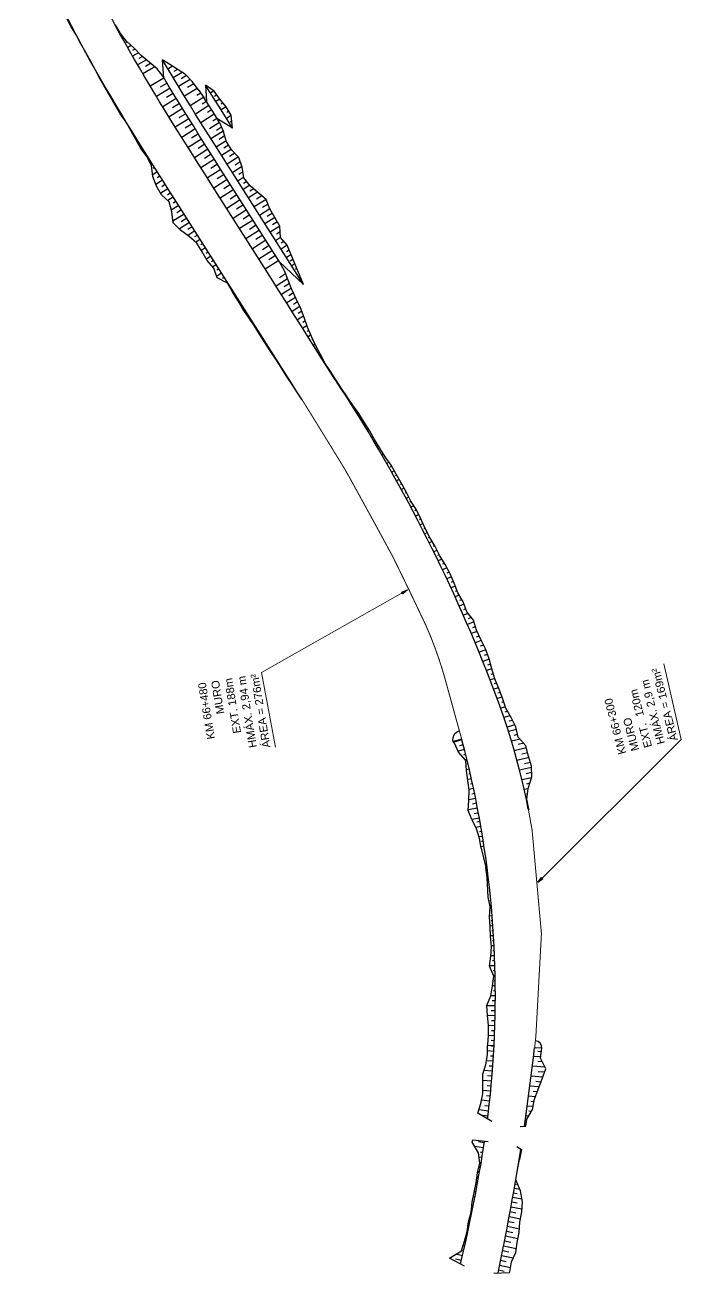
# Model space of a CAD drawing. Header units: metres. Extents: x 288738 to 324331, y 7399322 to 7465117.
# Drawn here: x 304918 to 305246, y 7437928 to 7438552 of the extents above; entities that cross this region are included whole.
import ezdxf

# ---------------------------------------------------------------- set-up
doc = ezdxf.new("R2010")
doc.units = ezdxf.units.M
doc.header["$LTSCALE"] = 10
for name, color, linetype in [('F-HZ-ATERRO-TALUDE', 110, 'Continuous'), ('F-HZ-MUROS', 210, 'Continuous'), ('F-HZ-PIANO-CORTE', 10, 'Continuous'), ('F-HZ-TALUDE', 2, 'Continuous')]:
    doc.layers.add(name, color=color, linetype=linetype)
doc.layers.add('U-HZ-TEXTO-MUROS', color=2, linetype='Continuous', lineweight=0)
doc.styles.add('ARIAL', font='arial.ttf')
doc.styles.add('DIM', font='arial.ttf', dxfattribs={"width": 0.8})
doc.dimstyles.new('U-1_2000', dxfattribs={"dimscale": 2, "dimtxt": 1.5, "dimasz": 0.75, "dimexe": 0.75, "dimexo": 0.75, "dimgap": 0.25, "dimtad": 1, "dimzin": 4, "dimtxsty": 'DIM', "dimblk": 'ARCHTICK', "dimcen": 0.7, "dimdle": 0.75, "dimclrd": 256, "dimclre": 256, "dimclrt": 256, "dimaunit": 1, "dimadec": 3, "dimazin": 2, "dimtfac": 1, "dimtofl": 0, "dimtmove": 0, "dimatfit": 3, "dimldrblk": 'CLOSEDBLANK', "dimfxl": 0, "dimtolj": 1, "dimtzin": 0, "dimlwd": -1, "dimlwe": -1, "dimarcsym": 0})

# ---------------------------------------------------------------- blocks, each defined once
blk = doc.blocks.new('_ArchTick')
at = {"color": 0, "linetype": 'ByBlock', "const_width": 0.15}
blk.add_lwpolyline([(-0.5, -0.5), (0.5, 0.5)], dxfattribs=at)

msp = doc.modelspace()

# ---------------------------------------------------------------- linework, layer by layer
at = {"layer": 'F-HZ-ATERRO-TALUDE', "linetype": 'Continuous', "lineweight": -3}
for p, q in [((304941.426, 7438551.965), (304941.031, 7438551.76)), ((304942.585, 7438549.75), (304942.455, 7438549.682)), ((304963.472, 7438551.996), (304963.628, 7438552.08)), ((304943.748, 7438547.537), (304943.644, 7438547.482)), ((304977.791, 7438489.268), (304977.553, 7438489.119)), ((304979.117, 7438487.148), (304978.809, 7438486.955)), ((304980.446, 7438485.03), (304980.254, 7438484.91)), ((304981.776, 7438482.914), (304981.209, 7438482.556)), ((304983.109, 7438480.799), (304982.464, 7438480.392)), ((304984.444, 7438478.685), (304982.183, 7438477.256)), ((304987.118, 7438474.46), (304983.724, 7438472.308)), ((304985.78, 7438476.572), (304984.328, 7438475.653)), ((304989.797, 7438470.238), (304986.18, 7438467.941)), ((304988.457, 7438472.349), (304986.668, 7438471.214)), ((304991.137, 7438468.128), (304989.517, 7438467.098)), ((304992.478, 7438466.018), (304989.809, 7438464.321)), ((304995.161, 7438461.799), (304991.478, 7438459.456)), ((304993.82, 7438463.908), (304992.335, 7438462.964)), ((304997.844, 7438457.58), (304992.313, 7438454.062)), ((304996.503, 7438459.689), (304994.219, 7438458.237)), ((304999.186, 7438455.47), (304996.437, 7438453.722)), ((305000.527, 7438453.361), (304995.537, 7438450.187)), ((305001.869, 7438451.251), (304999.731, 7438449.891)), ((305003.211, 7438449.141), (304999.747, 7438446.939)), ((305004.552, 7438447.032), (305003.151, 7438446.141)), ((305005.894, 7438444.922), (305003.684, 7438443.517)), ((305007.235, 7438442.813), (305006.206, 7438442.158)), ((305008.577, 7438440.703), (305006.459, 7438439.356)), ((305009.918, 7438438.594), (305008.83, 7438437.902)), ((305011.26, 7438436.484), (305009.026, 7438435.063)), ((305012.601, 7438434.375), (305011.589, 7438433.731)), ((305013.943, 7438432.265), (305012.255, 7438431.191)), ((305015.285, 7438430.156), (305014.304, 7438429.532)), ((305016.626, 7438428.046), (305014.101, 7438426.44)), ((305017.968, 7438425.936), (305017.047, 7438425.351)), ((305019.309, 7438423.827), (305018.743, 7438423.467)), ((305136.638, 7438195.173), (305132.404, 7438194.04)), ((305136.744, 7438194.775), (305132.682, 7438193.692)), ((305138.006, 7438189.937), (305134.84, 7438189.127)), ((305137.377, 7438192.357), (305135.611, 7438191.895)), ((305138.616, 7438187.513), (305137.565, 7438187.25)), ((305139.221, 7438185.087), (305138.39, 7438184.884)), ((305140.387, 7438180.225), (305139.031, 7438179.907)), ((305139.807, 7438182.657), (305139.347, 7438182.547)), ((305141.504, 7438175.352), (305139.713, 7438174.951)), ((305140.948, 7438177.789), (305140.15, 7438177.606)), ((305142.572, 7438170.467), (305140.343, 7438169.991)), ((305142.04, 7438172.91), (305141.036, 7438172.69)), ((305143.083, 7438168.02), (305141.688, 7438167.73)), ((305143.59, 7438165.572), (305140.182, 7438164.881)), ((305144.076, 7438163.119), (305142.07, 7438162.723)), ((305144.559, 7438160.666), (305139.942, 7438159.779)), ((305145.479, 7438155.752), (305141.782, 7438155.08)), ((305145.021, 7438158.209), (305142.912, 7438157.815)), ((305146.228, 7438151.509), (305143.697, 7438151.072)), ((305145.794, 7438153.971), (305144.181, 7438153.684)), ((305146.645, 7438149.044), (305145.6, 7438148.869)), ((305147.055, 7438146.578), (305145.273, 7438146.289)), ((305147.447, 7438144.109), (305146.612, 7438143.978)), ((305147.831, 7438141.639), (305146.183, 7438141.388)), ((305149.551, 7438129.258), (305149.275, 7438129.223)), ((305149.862, 7438126.777), (305149.347, 7438126.715)), ((305151.205, 7438114.35), (305150.756, 7438114.307)), ((305151.441, 7438111.861), (305150.823, 7438111.805)), ((305151.867, 7438106.879), (305150.607, 7438106.778)), ((305151.656, 7438109.371), (305151.216, 7438109.333)), ((305152.242, 7438101.894), (305150.879, 7438101.798)), ((305152.056, 7438104.387), (305151.387, 7438104.336)), ((305152.407, 7438099.399), (305151.672, 7438099.351)), ((305152.567, 7438096.904), (305150.979, 7438096.809)), ((305152.706, 7438094.408), (305151.957, 7438094.367)), ((305153.066, 7438086.917), (305151.272, 7438086.845)), ((305152.842, 7438091.912), (305151.463, 7438091.843)), ((305152.956, 7438089.414), (305152.171, 7438089.379)), ((305153.24, 7438081.92), (305150.527, 7438081.839)), ((305153.154, 7438084.418), (305152.032, 7438084.379)), ((305153.303, 7438079.421), (305152.437, 7438079.399)), ((305153.364, 7438076.921), (305152.711, 7438076.909)), ((305153.401, 7438074.422), (305152.922, 7438074.415)), ((305153.437, 7438071.922), (305152.117, 7438071.909)), ((305153.448, 7438069.422), (305152.565, 7438069.418)), ((305153.43, 7438061.922), (305149.127, 7438061.968)), ((305153.459, 7438066.922), (305151.245, 7438066.923)), ((305153.445, 7438064.422), (305151.808, 7438064.431)), ((305153.351, 7438056.923), (305149.521, 7438057.002)), ((305153.391, 7438059.422), (305151.357, 7438059.454)), ((305153.222, 7438051.924), (305150.002, 7438052.024)), ((305153.287, 7438054.423), (305151.528, 7438054.469)), ((305153.133, 7438049.426), (305151.573, 7438049.482)), ((305153.042, 7438046.928), (305150.01, 7438047.052)), ((305152.928, 7438044.43), (305151.375, 7438044.502)), ((305152.658, 7438039.166), (305149.511, 7438039.345)), ((305152.812, 7438041.933), (305149.551, 7438042.1)), ((305152.512, 7438036.671), (305150.954, 7438036.767)), ((305152.797, 7438041.662), (305151.172, 7438041.746)), ((305152.348, 7438034.176), (305149.018, 7438034.399)), ((305152.178, 7438031.682), (305150.365, 7438031.812)), ((305151.58, 7438024.206), (305147.258, 7438024.583)), ((305151.989, 7438029.189), (305147.814, 7438029.511)), ((305151.794, 7438026.697), (305149.533, 7438026.882)), ((305151.12, 7438019.227), (305147.215, 7438019.607)), ((305151.359, 7438021.716), (305149.3, 7438021.906)), ((305150.61, 7438014.253), (305146.573, 7438014.688)), ((305150.339, 7438011.768), (305148.164, 7438012.013)), ((305150.874, 7438016.739), (305148.961, 7438016.935)), ((305150.05, 7438009.285), (305145.192, 7438009.857)), ((305149.755, 7438006.802), (305147.131, 7438007.125)), ((305147.93, 7437993.454), (305144.971, 7437993.898)), ((305147.55, 7437990.983), (305143.15, 7437991.663)), ((305147.166, 7437988.513), (305145.985, 7437988.701)), ((305145.937, 7437981.114), (305145.174, 7437981.246)), ((305146.765, 7437986.045), (305145.334, 7437986.279)), ((305146.359, 7437983.578), (305145.983, 7437983.642)), ((305145.072, 7437976.19), (305144.258, 7437976.336)), ((305145.513, 7437978.651), (305145.055, 7437978.731)), ((305163.671, 7437974.919), (305163.823, 7437974.892)), ((305143.707, 7437968.815), (305143.332, 7437968.887)), ((305144.168, 7437971.272), (305143.475, 7437971.402)), ((305144.627, 7437973.73), (305144.294, 7437973.791)), ((305162.56, 7437968.532), (305164.426, 7437968.184)), ((305162.95, 7437970.747), (305165.675, 7437970.248)), ((305163.31, 7437972.829), (305164.029, 7437972.699)), ((305142.754, 7437963.907), (305142.359, 7437963.985)), ((305143.231, 7437966.361), (305142.46, 7437966.511)), ((305161.734, 7437963.901), (305164.323, 7437963.401)), ((305162.155, 7437966.247), (305166.742, 7437965.377)), ((305141.264, 7437956.556), (305140.807, 7437956.651)), ((305141.769, 7437959.005), (305141.598, 7437959.04)), ((305142.262, 7437961.456), (305141.682, 7437961.572)), ((305160.393, 7437956.606), (305166.048, 7437955.463)), ((305160.848, 7437959.047), (305163.663, 7437958.486)), ((305161.293, 7437961.477), (305166.747, 7437960.407)), ((305140.239, 7437951.663), (305139.723, 7437951.772)), ((305140.757, 7437954.108), (305140.452, 7437954.172)), ((305159.476, 7437951.754), (305165.527, 7437950.496)), ((305159.937, 7437954.173), (305162.821, 7437953.581)), ((305138.658, 7437944.331), (305138.334, 7437944.402)), ((305139.189, 7437946.774), (305138.676, 7437946.885)), ((305139.719, 7437949.217), (305139.52, 7437949.26)), ((305158.059, 7437944.453), (305161.169, 7437943.783)), ((305158.537, 7437946.891), (305164.748, 7437945.567)), ((305159.012, 7437949.33), (305162.134, 7437948.672)), ((305137.027, 7437937.011), (305133.711, 7437937.758)), ((305137.576, 7437939.45), (305137.112, 7437939.553)), ((305138.118, 7437941.89), (305137.329, 7437942.065)), ((305156.604, 7437937.208), (305162.429, 7437935.915)), ((305157.09, 7437939.598), (305160.266, 7437938.899)), ((305157.575, 7437942.021), (305163.926, 7437940.638)), ((305136.477, 7437934.572), (305133.555, 7437935.236)), ((305155.608, 7437932.375), (305161.06, 7437931.144)), ((305156.114, 7437934.811), (305158.803, 7437934.208)), ((305155.107, 7437929.97), (305157.805, 7437929.356))]:
    msp.add_line(p, q, dxfattribs=at)
at = {"layer": 'F-HZ-MUROS', "linetype": 'Continuous', "lineweight": -3, "const_width": 0.5}
msp.add_lwpolyline([(305136.627, 7438195.17), (305127.834, 7438226.997, 0.0171026), (305123.589, 7438239.978, 0.0166169), (305118.624, 7438252.284), (305110.594, 7438269.154), (305102.422, 7438285.953), (305093.337, 7438302.683), (305084.333, 7438319.079), (305081.077, 7438325.008), (305078.187, 7438330.134), (305067.614, 7438347.366), (305056.866, 7438364.755)], format="xyb", dxfattribs=at)
msp.add_lwpolyline([(305173.079, 7438040.896), (305173.684, 7438046.29), (305176.495, 7438098.027), (305171.823, 7438149.75), (305169.94, 7438160.198)], dxfattribs=at)
at = {"layer": 'F-HZ-MUROS'}
for points, elevation in [([(305151.628, 7438004.042), (305144.672, 7438008.297)], 711.354), ([(305165.909, 7438001.532), (305168.715, 7438001.852)], 711.354), ([(305164.177, 7437991.683), (305166.47, 7437990.142)], 711.354), ([(305138.03, 7437931.732), (305130.459, 7437935.796)], 707.671), ([(305152.65, 7437928.376), (305160.453, 7437928.688)], 707.248)]:
    msp.add_lwpolyline(points, dxfattribs=dict(at, elevation=elevation))
msp.add_lwpolyline([(305142.224, 7437994.947), (305149.896, 7437994.193)], dxfattribs=at)
at = {"layer": 'F-HZ-PIANO-CORTE'}
for p, q in [((304966.304, 7438547.497), (304966.159, 7438547.417)), ((304967.857, 7438545.501), (304967.227, 7438545.151)), ((304969.494, 7438543.555), (304968.968, 7438543.261)), ((304971.452, 7438541.794), (304969.669, 7438540.788)), ((304973.365, 7438540.014), (304972.132, 7438539.313)), ((304975.149, 7438538.166), (304972.141, 7438536.442)), ((304976.995, 7438536.357), (304975.191, 7438535.315)), ((304951.256, 7438533.585), (304951.326, 7438533.623)), ((304952.461, 7438531.394), (304952.507, 7438531.42)), ((304979.001, 7438534.645), (304974.64, 7438532.111)), ((304983.313, 7438531.134), (304977.289, 7438527.585)), ((304981.13, 7438532.871), (304978.545, 7438531.359)), ((304992.079, 7438531.418), (304989.774, 7438530.032)), ((304994.5, 7438529.885), (304992.795, 7438528.865)), ((304953.668, 7438529.204), (304953.78, 7438529.268)), ((304954.892, 7438527.025), (304954.957, 7438527.062)), ((304956.118, 7438524.846), (304956.265, 7438524.93)), ((304987.8, 7438525.551), (304980.937, 7438521.441)), ((304996.854, 7438528.395), (304992.377, 7438525.701)), ((305000.917, 7438524.861), (304995.045, 7438521.291)), ((304999.102, 7438526.758), (304996.405, 7438525.126)), ((304957.353, 7438522.672), (304957.436, 7438522.72)), ((304958.589, 7438520.499), (304958.772, 7438520.606)), ((304959.832, 7438518.33), (304959.935, 7438518.391)), ((304990.876, 7438520.45), (304984.035, 7438516.303)), ((304989.334, 7438522.999), (304985.908, 7438520.934)), ((304992.423, 7438517.903), (304989.008, 7438515.821)), ((305004.469, 7438520.407), (304998.009, 7438516.44)), ((305002.779, 7438522.686), (304999.652, 7438520.775)), ((305006.197, 7438518.027), (305004.19, 7438516.755)), ((305012.784, 7438519.128), (305011.105, 7438518.063)), ((305014.255, 7438517.104), (305013.084, 7438516.363)), ((304961.073, 7438516.16), (304961.306, 7438516.298)), ((304962.299, 7438513.981), (304962.441, 7438514.065)), ((304963.527, 7438511.804), (304963.86, 7438512.003)), ((304993.979, 7438515.36), (304987.159, 7438511.18)), ((304995.54, 7438512.819), (304992.134, 7438510.721)), ((305007.66, 7438515.998), (305000.917, 7438511.723)), ((305010.31, 7438511.766), (305003.553, 7438507.482)), ((305008.992, 7438513.886), (305006.863, 7438512.538)), ((305015.661, 7438515.04), (305013.741, 7438513.822)), ((305017.299, 7438513.122), (305016.379, 7438512.54)), ((305018.93, 7438511.2), (305016.389, 7438509.589)), ((304964.794, 7438509.648), (304964.97, 7438509.754)), ((304966.07, 7438507.499), (304966.435, 7438507.72)), ((304967.51, 7438505.455), (304967.619, 7438505.522)), ((304997.107, 7438510.28), (304990.304, 7438506.07)), ((305000.258, 7438505.207), (304993.47, 7438500.973)), ((304998.681, 7438507.743), (304995.283, 7438505.632)), ((305012.958, 7438507.532), (305006.201, 7438503.248)), ((305011.634, 7438509.649), (305009.487, 7438508.29)), ((305014.286, 7438505.418), (305012.168, 7438504.077)), ((305021.392, 7438506.855), (305019.043, 7438505.366)), ((305020.168, 7438509.035), (305019.199, 7438508.416)), ((305003.429, 7438500.142), (304996.654, 7438495.888)), ((305001.842, 7438502.674), (304998.451, 7438500.552)), ((305015.573, 7438503.339), (305010.632, 7438500.207)), ((305017.325, 7438499.078), (305011.252, 7438495.228)), ((305016.547, 7438501.001), (305014.053, 7438499.421)), ((305021.699, 7438504.092), (305020.897, 7438503.579)), ((305006.615, 7438495.08), (304999.85, 7438490.81)), ((305005.02, 7438497.61), (305001.635, 7438495.479)), ((305008.213, 7438492.549), (305004.832, 7438490.411)), ((305018.864, 7438494.141), (305013.924, 7438491.009)), ((305018.113, 7438496.621), (305015.35, 7438494.871)), ((305009.815, 7438490.02), (305003.057, 7438485.739)), ((305011.419, 7438487.491), (305008.041, 7438485.348)), ((305021.452, 7438489.868), (305016.603, 7438486.788)), ((305020.108, 7438491.973), (305017.686, 7438490.436)), ((305025.072, 7438486.132), (305019.336, 7438482.485)), ((305023.225, 7438487.976), (305020.597, 7438486.306)), ((305013.024, 7438484.962), (305006.271, 7438480.673)), ((305016.239, 7438479.901), (305009.489, 7438475.608)), ((305014.631, 7438482.432), (305011.256, 7438480.286)), ((305026.769, 7438481.286), (305022.019, 7438478.266)), ((305025.979, 7438483.747), (305023.329, 7438482.061)), ((305019.459, 7438474.838), (305012.708, 7438470.545)), ((305017.849, 7438477.37), (305014.474, 7438475.223)), ((305027.697, 7438475.951), (305024.702, 7438474.047)), ((305027.253, 7438478.631), (305025.307, 7438477.394)), ((305029.167, 7438473.923), (305027.606, 7438472.93)), ((305022.678, 7438469.775), (305015.928, 7438465.482)), ((305021.069, 7438472.307), (305017.693, 7438470.16)), ((305024.288, 7438467.244), (305020.913, 7438465.097)), ((305030.771, 7438471.98), (305027.385, 7438469.828)), ((305034.579, 7438468.477), (305030.069, 7438465.608)), ((305032.656, 7438470.217), (305030.692, 7438468.967)), ((305025.898, 7438464.712), (305019.148, 7438460.419)), ((305027.508, 7438462.181), (305024.133, 7438460.034)), ((305038.857, 7438464.93), (305032.907, 7438461.146)), ((305036.712, 7438466.699), (305034.1, 7438465.038)), ((305039.828, 7438462.584), (305037.038, 7438460.81)), ((305029.118, 7438459.649), (305022.367, 7438455.356)), ((305030.728, 7438457.118), (305027.353, 7438454.971)), ((305040.798, 7438460.239), (305035.59, 7438456.927)), ((305043.227, 7438455.858), (305038.273, 7438452.707)), ((305042.013, 7438458.049), (305039.472, 7438456.433)), ((305032.338, 7438454.586), (305025.587, 7438450.293)), ((305035.557, 7438449.523), (305028.807, 7438445.23)), ((305033.948, 7438452.055), (305030.572, 7438449.908)), ((305045.755, 7438451.54), (305040.956, 7438448.488)), ((305044.491, 7438453.699), (305042.053, 7438452.149)), ((305045.893, 7438448.665), (305044.095, 7438447.522)), ((305038.777, 7438444.461), (305032.027, 7438440.168)), ((305037.167, 7438446.992), (305033.792, 7438444.845)), ((305046.031, 7438445.791), (305043.639, 7438444.269)), ((305047.678, 7438443.875), (305046.329, 7438443.017)), ((305041.997, 7438439.398), (305035.246, 7438435.105)), ((305040.387, 7438441.929), (305037.012, 7438439.783)), ((305043.607, 7438436.866), (305040.232, 7438434.72)), ((305049.324, 7438441.959), (305046.322, 7438440.05)), ((305050.307, 7438439.621), (305048.985, 7438438.781)), ((305051.289, 7438437.283), (305049.005, 7438435.831)), ((305045.217, 7438434.335), (305038.466, 7438430.042)), ((305052.272, 7438434.945), (305050.95, 7438434.105)), ((305053.235, 7438432.654), (305051.662, 7438431.654)), ((305054.217, 7438430.316), (305053.556, 7438429.896)), ((305049.622, 7438425.285), (305043.832, 7438421.603)), ((305048.626, 7438427.701), (305045.539, 7438425.738)), ((305022.146, 7438418.734), (305022.432, 7438418.917)), ((305051.512, 7438420.562), (305046.514, 7438417.384)), ((305050.571, 7438422.926), (305047.872, 7438421.21)), ((305052.52, 7438418.24), (305050.187, 7438416.757)), ((305023.411, 7438416.578), (305023.592, 7438416.693)), ((305024.676, 7438414.422), (305025.113, 7438414.7)), ((305025.927, 7438412.258), (305026.19, 7438412.425)), ((305053.557, 7438415.937), (305049.195, 7438413.163)), ((305055.695, 7438411.371), (305051.873, 7438408.941)), ((305054.62, 7438413.65), (305052.577, 7438412.351)), ((305027.179, 7438410.093), (305027.794, 7438410.485)), ((305028.621, 7438408.052), (305028.878, 7438408.215)), ((305030.064, 7438406.01), (305030.474, 7438406.271)), ((305057.64, 7438406.683), (305054.545, 7438404.715)), ((305056.686, 7438409.039), (305054.948, 7438407.933)), ((305031.441, 7438403.923), (305031.628, 7438404.042)), ((305032.817, 7438401.836), (305033.157, 7438402.052)), ((305034.168, 7438399.732), (305034.333, 7438399.837)), ((305058.478, 7438404.253), (305057.178, 7438403.426)), ((305059.264, 7438401.79), (305057.21, 7438400.484)), ((305060.233, 7438399.443), (305059.386, 7438398.905)), ((305035.518, 7438397.628), (305035.84, 7438397.833)), ((305036.896, 7438395.543), (305037.039, 7438395.633)), ((305038.274, 7438393.457), (305038.523, 7438393.615)), ((305061.283, 7438397.149), (305059.866, 7438396.248)), ((305062.311, 7438394.84), (305061.75, 7438394.483)), ((305063.328, 7438392.524), (305062.512, 7438392.005)), ((305039.619, 7438391.349), (305039.741, 7438391.427)), ((305040.963, 7438389.241), (305041.206, 7438389.396)), ((305042.321, 7438387.142), (305042.434, 7438387.214)), ((305064.474, 7438390.29), (305064.152, 7438390.085)), ((305065.676, 7438388.092), (305065.145, 7438387.755)), ((305043.679, 7438385.043), (305043.889, 7438385.177)), ((305045.045, 7438382.949), (305045.137, 7438383.008)), ((305046.41, 7438380.855), (305046.572, 7438380.958)), ((305066.857, 7438385.881), (305066.657, 7438385.754)), ((305068.03, 7438383.664), (305067.764, 7438383.496)), ((305069.345, 7438381.538), (305069.235, 7438381.468)), ((305047.741, 7438378.739), (305047.827, 7438378.794)), ((305049.073, 7438376.623), (305049.255, 7438376.739)), ((305050.457, 7438374.541), (305050.526, 7438374.585)), ((305070.723, 7438379.453), (305070.508, 7438379.316)), ((305072.083, 7438377.355), (305071.986, 7438377.294)), ((305073.435, 7438375.253), (305073.267, 7438375.146)), ((305051.841, 7438372.459), (305051.937, 7438372.52)), ((305053.17, 7438370.342), (305053.224, 7438370.376)), ((305054.5, 7438368.225), (305054.618, 7438368.3)), ((305074.519, 7438373.532), (305074.45, 7438373.488)), ((305075.868, 7438371.427), (305075.745, 7438371.349)), ((305077.247, 7438369.341), (305077.175, 7438369.296)), ((305078.658, 7438367.275), (305078.455, 7438367.147)), ((305080.067, 7438365.208), (305079.934, 7438365.124)), ((305081.473, 7438363.138), (305081.139, 7438362.929)), ((305082.92, 7438361.094), (305082.696, 7438360.954)), ((305084.418, 7438359.08), (305083.796, 7438358.694)), ((305085.831, 7438357.013), (305085.474, 7438356.792)), ((305087.136, 7438354.879), (305086.428, 7438354.442)), ((305088.451, 7438352.751), (305088.093, 7438352.531)), ((305089.782, 7438350.632), (305089.032, 7438350.174)), ((305091.054, 7438348.477), (305090.69, 7438348.256)), ((305092.234, 7438346.268), (305091.611, 7438345.89)), ((305093.462, 7438344.087), (305093.176, 7438343.915)), ((305094.771, 7438341.955), (305094.162, 7438341.59)), ((305096.106, 7438339.838), (305095.768, 7438339.636)), ((305097.493, 7438337.751), (305096.687, 7438337.275)), ((305098.9, 7438335.675), (305098.421, 7438335.394)), ((305100.355, 7438333.626), (305099.185, 7438332.943)), ((305101.733, 7438331.53), (305101.079, 7438331.151)), ((305102.9, 7438329.312), (305101.656, 7438328.597)), ((305104.089, 7438327.107), (305103.486, 7438326.763)), ((305105.352, 7438324.943), (305104.1, 7438324.235)), ((305106.613, 7438322.778), (305105.963, 7438322.414)), ((305107.862, 7438320.606), (305106.517, 7438319.858)), ((305109.094, 7438318.424), (305108.406, 7438318.045)), ((305110.222, 7438316.184), (305108.907, 7438315.466)), ((305111.37, 7438313.956), (305110.732, 7438313.611)), ((305112.718, 7438311.835), (305111.269, 7438311.059)), ((305114.054, 7438309.706), (305113.249, 7438309.279)), ((305115.164, 7438307.456), (305113.604, 7438306.638)), ((305116.274, 7438305.207), (305115.519, 7438304.815)), ((305117.323, 7438302.926), (305115.912, 7438302.202)), ((305118.371, 7438300.647), (305117.715, 7438300.314)), ((305119.472, 7438298.394), (305118.192, 7438297.752)), ((305120.576, 7438296.144), (305119.95, 7438295.834)), ((305121.886, 7438293.994), (305120.444, 7438293.288)), ((305123.222, 7438291.855), (305122.392, 7438291.453)), ((305124.349, 7438289.612), (305122.668, 7438288.81)), ((305125.432, 7438287.349), (305124.602, 7438286.958)), ((305126.713, 7438285.179), (305124.865, 7438284.319)), ((305128.054, 7438283.034), (305127.004, 7438282.551)), ((305129.253, 7438280.82), (305127.034, 7438279.814)), ((305131.442, 7438276.297), (305129.174, 7438275.295)), ((305130.393, 7438278.58), (305129.251, 7438278.068)), ((305132.442, 7438273.994), (305131.338, 7438273.513)), ((305133.378, 7438271.664), (305131.287, 7438270.763)), ((305134.272, 7438269.316), (305133.303, 7438268.905)), ((305135.379, 7438267.06), (305133.372, 7438266.219)), ((305137.759, 7438262.612), (305135.428, 7438261.661)), ((305136.672, 7438264.879), (305135.537, 7438264.41)), ((305139.8, 7438258.02), (305137.456, 7438257.091)), ((305138.619, 7438260.251), (305137.532, 7438259.814)), ((305141.443, 7438255.967), (305139.95, 7438255.384)), ((305142.778, 7438253.788), (305139.455, 7438252.508)), ((305144.362, 7438249.011), (305141.427, 7438247.913)), ((305143.538, 7438251.386), (305141.99, 7438250.799)), ((305146.378, 7438244.398), (305143.369, 7438243.306)), ((305145.349, 7438246.697), (305143.874, 7438246.154)), ((305148.68, 7438239.883), (305145.283, 7438238.687)), ((305147.554, 7438242.151), (305145.941, 7438241.574)), ((305149.522, 7438237.514), (305147.874, 7438236.943)), ((305150.346, 7438235.14), (305147.168, 7438234.056)), ((305151.642, 7438230.278), (305149.025, 7438229.413)), ((305150.993, 7438232.708), (305149.545, 7438232.221)), ((305153.182, 7438225.504), (305150.852, 7438224.759)), ((305152.412, 7438227.891), (305151.175, 7438227.488)), ((305155.06, 7438220.839), (305152.649, 7438220.093)), ((305154.116, 7438223.17), (305152.934, 7438222.798)), ((305155.986, 7438218.5), (305154.759, 7438218.127)), ((305156.91, 7438216.16), (305154.413, 7438215.415)), ((305158.472, 7438211.393), (305156.116, 7438210.714)), ((305157.707, 7438213.781), (305156.487, 7438213.423)), ((305160.88, 7438206.858), (305157.754, 7438205.989)), ((305159.605, 7438209.108), (305158.272, 7438208.73)), ((305163.128, 7438202.261), (305159.33, 7438201.245)), ((305163.997, 7438199.97), (305160.06, 7438198.937)), ((305162.036, 7438204.57), (305160.291, 7438204.094)), ((305165.789, 7438195.232), (305161.533, 7438194.159)), ((305164.608, 7438197.529), (305162.706, 7438197.04)), ((305167.636, 7438193.095), (305164.939, 7438192.428)), ((305169.022, 7438190.833), (305162.938, 7438189.36)), ((305169.663, 7438188.387), (305166.638, 7438187.67)), ((305170.326, 7438185.946), (305164.276, 7438184.543)), ((305171.601, 7438181.05), (305165.546, 7438179.707)), ((305171.039, 7438183.515), (305167.977, 7438182.82)), ((305171.565, 7438175.873), (305166.748, 7438174.853)), ((305171.656, 7438178.474), (305168.903, 7438177.877)), ((305169.793, 7438170.369), (305167.881, 7438169.983)), ((305169.533, 7438167.761), (305168.973, 7438167.651)), ((305170.654, 7438173.109), (305168.985, 7438172.764)), ((305169.273, 7438165.161), (305168.946, 7438165.098)), ((305169.755, 7438162.706), (305169.599, 7438162.677)), ((305176.658, 7438040.713), (305173.079, 7438040.896)), ((305176.44, 7438038.93), (305174.656, 7438039.027)), ((305178.355, 7438031.236), (305171.986, 7438031.677)), ((305176.134, 7438036.43), (305172.583, 7438036.641)), ((305177.042, 7438033.853), (305174.664, 7438034.006)), ((305177.22, 7438026.253), (305171.369, 7438026.715)), ((305178.131, 7438028.718), (305174.905, 7438028.957)), ((305175.235, 7438021.356), (305170.731, 7438021.756)), ((305174.311, 7438018.912), (305172.357, 7438019.095)), ((305176.245, 7438023.8), (305173.648, 7438024.018)), ((305172.341, 7438011.527), (305169.393, 7438011.846)), ((305173.452, 7438016.467), (305170.072, 7438016.8)), ((305172.8, 7438014.005), (305171.268, 7438014.164)), ((305170.069, 7438006.733), (305168.694, 7438006.895)), ((305171.457, 7438009.097), (305170.252, 7438009.234)), ((305169.09, 7438004.328), (305168.714, 7438004.374)), ((305164.941, 7437981.874), (305164.84, 7437981.891)), ((305165.444, 7437984.325), (305165.345, 7437984.342))]:
    msp.add_line(p, q, dxfattribs=at)
at = {"layer": 'F-HZ-TALUDE', "linetype": 'Continuous', "lineweight": -3}
for p, q in [((305149.43, 7438126.122), (305148.74, 7438131.019)), ((305164.572, 7437980.08), (305165.602, 7437985.093))]:
    msp.add_line(p, q, dxfattribs=at)
for points in [[(304968.966, 7438503.549), (304966.361, 7438507.841), (304963.774, 7438512.146), (304961.206, 7438516.465), (304958.659, 7438520.799), (304956.137, 7438525.15), (304953.638, 7438529.517), (304951.169, 7438533.903), (304948.726, 7438538.306), (304946.317, 7438542.729), (304943.939, 7438547.172), (304941.595, 7438551.636), (304939.289, 7438556.119), (304937.021, 7438560.622), (304934.79, 7438565.143), (304932.597, 7438569.683), (304930.442, 7438574.241), (304928.326, 7438578.816), (304926.247, 7438583.41), (304924.206, 7438588.02), (304922.205, 7438592.647), (304920.241, 7438597.291), (304918.317, 7438601.951)], [(304943.861, 7438547.131), (304941.199, 7438551.43), (304938.911, 7438555.927), (304937.018, 7438560.62), (304934.671, 7438565.085), (304932.205, 7438569.495), (304930.121, 7438574.09), (304927.914, 7438578.628), (304925.997, 7438583.298), (304924.027, 7438587.941), (304921.981, 7438592.551)], [(305168.95, 7438165.079), (305167.843, 7438170.158), (305166.662, 7438175.22), (305165.407, 7438180.263), (305164.079, 7438185.287), (305162.678, 7438190.289), (305161.204, 7438195.27), (305159.658, 7438200.227), (305159.33, 7438201.245), (305158.039, 7438205.159), (305156.35, 7438210.066), (305154.589, 7438214.946), (305152.762, 7438219.8), (305150.9, 7438224.636), (305149.008, 7438229.455), (305147.087, 7438234.259), (305145.137, 7438239.046), (305143.157, 7438243.818), (305141.148, 7438248.574), (305139.109, 7438253.313), (305137.041, 7438258.038), (305134.945, 7438262.746), (305132.819, 7438267.439), (305130.664, 7438272.117), (305128.479, 7438276.779), (305126.266, 7438281.425), (305124.024, 7438286.056), (305121.752, 7438290.672), (305119.452, 7438295.272), (305117.122, 7438299.857), (305114.767, 7438304.42), (305112.385, 7438308.963), (305109.978, 7438313.484), (305107.546, 7438317.984), (305105.088, 7438322.463), (305102.604, 7438326.92), (305100.097, 7438331.355), (305097.564, 7438335.769), (305095.007, 7438340.16), (305092.426, 7438344.529), (305089.822, 7438348.876), (305087.193, 7438353.2), (305084.542, 7438357.501), (305081.867, 7438361.78), (305079.17, 7438366.035), (305076.449, 7438370.267), (305073.707, 7438374.477), (305073.267, 7438375.146), (305070.942, 7438378.663), (305068.169, 7438382.836), (305065.551, 7438387.099), (305062.92, 7438391.351), (305060.275, 7438395.595), (305057.62, 7438399.832), (305054.957, 7438404.063), (305052.286, 7438408.29), (305049.608, 7438412.512), (305046.928, 7438416.733), (305044.246, 7438420.953), (305041.563, 7438425.172), (305012.048, 7438471.583), (305009.366, 7438475.801), (305006.688, 7438480.016), (305004.015, 7438484.227), (305001.349, 7438488.436), (304998.693, 7438492.643), (304996.048, 7438496.851), (304993.416, 7438501.059), (304990.798, 7438505.27), (304988.198, 7438509.483), (304985.615, 7438513.701), (304983.051, 7438517.923), (304980.51, 7438522.152), (304977.992, 7438526.387), (304975.499, 7438530.631), (304973.033, 7438534.883), (304970.595, 7438539.145), (304968.188, 7438543.417), (304965.814, 7438547.701), (304963.472, 7438551.996), (304961.167, 7438556.304)], [(304984.468, 7438530.215), (304980.371, 7438533.475), (304976.43, 7438536.84), (304972.927, 7438540.468), (304969.088, 7438543.92), (304966.046, 7438547.828)], [(304968.887, 7438503.5), (304965.988, 7438507.615), (304963.442, 7438511.948), (304960.978, 7438516.33), (304958.478, 7438520.694), (304955.992, 7438525.067), (304953.527, 7438529.454), (304951.102, 7438533.865)], [(305004.936, 7438519.777), (305002.022, 7438523.706), (304998.579, 7438527.303), (304987.014, 7438534.624)], [(305057.538, 7438422.414), (305022.174, 7438478.022), (305019.492, 7438482.24), (305016.817, 7438486.451), (305014.149, 7438490.654), (305011.491, 7438494.849), (305008.846, 7438499.04), (305006.215, 7438503.226), (305003.598, 7438507.409), (305000.999, 7438511.59), (304998.419, 7438515.769), (304995.86, 7438519.949), (304993.323, 7438524.128), (304987.014, 7438534.624)], [(305045.63, 7438433.685), (305018.799, 7438475.876), (305016.117, 7438480.094), (305013.44, 7438484.306), (305010.771, 7438488.511), (305008.11, 7438492.711), (305005.461, 7438496.908), (305002.826, 7438501.101), (305000.204, 7438505.292), (304997.599, 7438509.483), (304995.012, 7438513.674), (304992.445, 7438517.866), (304989.899, 7438522.06), (304987.376, 7438526.257)], [(305022.146, 7438500.429), (305016.381, 7438509.602), (305013.78, 7438513.759), (305008.618, 7438522.064)], [(305015.614, 7438503.304), (305012.992, 7438507.477), (305010.386, 7438511.642), (305007.8, 7438515.803)], [(305049.256, 7438376.736), (304995.594, 7438461.118), (304992.911, 7438465.338), (304990.227, 7438469.559), (304987.546, 7438473.784), (304984.868, 7438478.014), (304982.194, 7438482.249), (304979.528, 7438486.491), (304976.87, 7438490.741), (304974.223, 7438495), (304971.587, 7438499.269), (304968.966, 7438503.549)], [(305057.538, 7438422.414), (305049.324, 7438441.959), (305046.031, 7438445.791), (305045.755, 7438451.54), (305043.227, 7438455.858), (305040.798, 7438460.239), (305038.857, 7438464.93), (305034.801, 7438468.276), (305030.956, 7438471.756), (305027.749, 7438475.642), (305026.86, 7438481.002), (305025.282, 7438485.922), (305021.667, 7438489.532), (305018.991, 7438493.724), (305017.499, 7438498.649)], [(305019.587, 7438423.048), (305014.352, 7438425.644), (305012.796, 7438430.58), (305009.44, 7438434.371), (305006.872, 7438438.664), (305004.307, 7438442.958), (305000.441, 7438446.425), (304996.134, 7438449.611), (304992.435, 7438453.184), (304991.68, 7438458.629), (304990.426, 7438463.758), (304986.598, 7438467.254), (304983.995, 7438471.533), (304982.298, 7438476.389), (304981.569, 7438481.855), (304979.272, 7438486.331), (304976.277, 7438490.371)], [(305170.242, 7438160.253), (305169.271, 7438165.141), (305169.812, 7438170.556), (305171.703, 7438176.291), (305171.588, 7438181.641), (305170.107, 7438186.694), (305168.775, 7438191.777), (305164.935, 7438196.22), (305163.667, 7438201.291), (305163.128, 7438202.261), (305161.328, 7438206.067), (305158.683, 7438210.736), (305157.094, 7438215.692), (305155.178, 7438220.546), (305153.223, 7438225.378), (305151.628, 7438230.321), (305150.29, 7438235.353), (305148.549, 7438240.251), (305146.117, 7438244.896), (305144.079, 7438249.675), (305142.511, 7438254.631), (305139.123, 7438258.868), (305137.351, 7438263.734), (305134.686, 7438268.228), (305132.845, 7438273.063), (305130.787, 7438277.807), (305128.438, 7438282.42), (305125.678, 7438286.834), (305123.45, 7438291.49), (305120.701, 7438295.89), (305118.43, 7438300.52), (305116.275, 7438305.203), (305113.999, 7438309.819), (305111.237, 7438314.166), (305108.931, 7438318.749), (305106.377, 7438323.187), (305103.8, 7438327.603), (305101.421, 7438332.123), (305098.46, 7438336.296), (305095.641, 7438340.538), (305092.984, 7438344.865), (305090.59, 7438349.344), (305087.898, 7438353.633), (305085.261, 7438357.947), (305082.238, 7438362.011), (305079.405, 7438366.183), (305076.564, 7438370.34), (305073.854, 7438374.57), (305073.435, 7438375.253), (305071.156, 7438378.799), (305068.393, 7438382.978), (305066.047, 7438387.414), (305063.642, 7438391.81), (305061.607, 7438396.442), (305059.506, 7438401.031), (305057.934, 7438405.957), (305056.026, 7438410.669), (305053.876, 7438415.227), (305051.803, 7438419.834), (305049.92, 7438424.562), (305047.985, 7438429.257)], [(305054.5, 7438368.225), (305051.842, 7438372.456), (305049.074, 7438376.621), (305046.412, 7438380.853), (305043.68, 7438385.041), (305040.964, 7438389.239), (305038.276, 7438393.455), (305035.518, 7438397.627), (305032.818, 7438401.835), (305030.064, 7438406.009), (305027.176, 7438410.098), (305024.671, 7438414.43), (305022.139, 7438418.746)], [(305054.618, 7438368.3), (305051.939, 7438372.518), (305049.256, 7438376.736)], [(305056.867, 7438364.755), (305054.618, 7438368.3)], [(305146.304, 7438140.651), (305145.502, 7438145.519), (305144.081, 7438150.28), (305141.847, 7438154.882), (305141.782, 7438155.08), (305139.93, 7438159.517), (305140.169, 7438164.566), (305140.387, 7438169.637), (305139.771, 7438174.547), (305139.057, 7438179.444), (305138.773, 7438184.455), (305135.062, 7438188.612), (305133.093, 7438193.178), (305132.404, 7438194.04)], [(305149.936, 7438126.183), (305149.322, 7438131.094), (305148.659, 7438136), (305147.946, 7438140.898), (305147.185, 7438145.789), (305146.375, 7438150.673), (305145.516, 7438155.547), (305145.479, 7438155.752), (305144.609, 7438160.414), (305143.653, 7438165.27), (305142.648, 7438170.117), (305141.595, 7438174.954), (305140.494, 7438179.78), (305139.344, 7438184.594), (305138.146, 7438189.397), (305136.901, 7438194.188), (305136.638, 7438195.173), (305136.638, 7438195.173)], [(305169.94, 7438160.198), (305169.94, 7438160.198), (305168.95, 7438165.079)], [(305149.568, 7438005.302), (305149.863, 7438007.668), (305150.434, 7438012.584), (305150.955, 7438017.507), (305151.428, 7438022.434), (305151.851, 7438027.366), (305152.225, 7438032.302), (305152.55, 7438037.241), (305152.812, 7438041.933), (305152.825, 7438042.184), (305153.051, 7438047.128), (305153.227, 7438052.075), (305153.354, 7438057.024), (305153.431, 7438061.973), (305153.459, 7438066.923), (305153.437, 7438071.873), (305153.366, 7438076.822), (305153.245, 7438081.771), (305153.075, 7438086.718), (305152.856, 7438091.663), (305152.587, 7438096.606), (305152.268, 7438101.545), (305151.9, 7438106.482), (305151.483, 7438111.414), (305151.017, 7438116.342), (305150.501, 7438121.265), (305149.936, 7438126.183)], [(305144.672, 7438008.297), (305146.253, 7438013.049), (305147.196, 7438017.886), (305147.249, 7438022.814), (305147.275, 7438027.736), (305148.735, 7438032.549), (305149.483, 7438037.427), (305149.551, 7438042.1), (305149.653, 7438042.344), (305150.026, 7438047.251), (305150.001, 7438052.174), (305149.511, 7438057.103), (305149.123, 7438062.019), (305151.246, 7438066.924), (305152.111, 7438071.86), (305152.756, 7438076.81), (305150.505, 7438081.69), (305151.263, 7438086.646), (305151.488, 7438091.595), (305150.984, 7438096.51), (305150.902, 7438101.45), (305150.58, 7438106.377), (305150.915, 7438111.363), (305149.894, 7438116.23)], [(305167.949, 7438001.765), (305167.976, 7438001.947), (305168.482, 7438005.411), (305169.207, 7438010.499), (305169.911, 7438015.593), (305170.593, 7438020.693), (305171.254, 7438025.798), (305171.894, 7438030.911), (305172.512, 7438036.03), (305173.079, 7438040.896)], [(305168.715, 7438001.852), (305169.239, 7438005.319), (305172.092, 7438010.179), (305173.035, 7438015.278), (305174.802, 7438020.31), (305176.883, 7438025.344), (305178.762, 7438030.425), (305176.058, 7438035.814), (305176.658, 7438040.713)], [(305130.459, 7437935.796), (305136.605, 7437939.505), (305137.962, 7437944.302), (305139.29, 7437949.105), (305140.088, 7437954.02), (305141.402, 7437958.823), (305141.908, 7437963.788), (305142.893, 7437968.652), (305143.92, 7437973.507), (305144.51, 7437978.437), (305145.653, 7437983.268), (305145.113, 7437988.37), (305141.843, 7437993.857), (305142.224, 7437994.947)], [(305136.081, 7437932.837), (305136.446, 7437934.435), (305137.542, 7437939.296), (305138.621, 7437944.158), (305139.677, 7437949.022), (305140.712, 7437953.889), (305141.719, 7437958.759), (305142.7, 7437963.631), (305143.649, 7437968.508), (305144.566, 7437973.388), (305145.447, 7437978.272), (305146.29, 7437983.16), (305147.095, 7437988.053), (305147.855, 7437992.95), (305148.025, 7437994.084), (305148.067, 7437994.373)], [(305154.789, 7437928.462), (305155.152, 7437930.182), (305156.18, 7437935.126), (305157.188, 7437940.08), (305158.177, 7437945.045), (305159.146, 7437950.02), (305160.096, 7437955.006), (305161.025, 7437960.002), (305161.935, 7437965.008), (305162.824, 7437970.024), (305163.694, 7437975.049), (305164.543, 7437980.085), (305165.372, 7437985.13), (305166.18, 7437990.185)], [(305166.18, 7437990.185), (305166.202, 7437990.322)], [(305160.453, 7437928.688), (305160.671, 7437928.927), (305161.548, 7437933.925), (305163.646, 7437938.662), (305164.363, 7437943.715), (305165.4, 7437948.708), (305165.765, 7437953.849), (305166.646, 7437958.889), (305166.987, 7437964.041), (305165.998, 7437969.439), (305163.765, 7437975.037)]]:
    msp.add_lwpolyline(points, dxfattribs=at)
at = {"layer": 'F-HZ-TALUDE'}
for points in [[(304966.046, 7438547.828), (304963.628, 7438552.08)], [(304951.102, 7438533.865), (304943.861, 7438547.131)], [(304987.376, 7438526.257), (304984.468, 7438530.215)], [(304987.8, 7438525.551), (304987.014, 7438534.624)], [(305004.936, 7438519.777), (305007.8, 7438515.803)], [(305022.146, 7438500.429), (305021.355, 7438506.921), (305018.947, 7438511.211), (305015.712, 7438514.964), (305012.963, 7438519.002), (305008.618, 7438522.064)], [(305008.618, 7438522.064), (305008.992, 7438513.886)], [(305022.146, 7438500.429), (305014.303, 7438505.39)], [(304976.277, 7438490.371), (304968.887, 7438503.5)], [(305015.614, 7438503.304), (305017.499, 7438498.649)], [(305047.985, 7438429.257), (305045.63, 7438433.685)], [(305057.538, 7438422.414), (305045.63, 7438433.685)], [(305022.146, 7438418.734), (305019.587, 7438423.048)], [(305146.304, 7438140.651), (305148.74, 7438131.019)], [(305149.894, 7438116.23), (305149.43, 7438126.122)], [(305166.47, 7437990.142), (305165.602, 7437985.093)], [(305163.765, 7437975.037), (305164.572, 7437980.08)]]:
    msp.add_lwpolyline(points, dxfattribs=at)
for points in [[(305132.404, 7438194.04, -0.3999043), (305135.291, 7438199.332, -1.4261096)], [(305170.242, 7438160.253, -0.5099568), (305169.94, 7438159.891, -0.621193)], [(305176.658, 7438040.713, 0.3966168), (305173.478, 7438044.457, -104.8194838)]]:
    msp.add_lwpolyline(points, format="xyb", dxfattribs=at)

# ---------------------------------------------------------------- texts
at = {"layer": 'U-HZ-TEXTO-MUROS', "linetype": 'Continuous', "lineweight": -3, "char_height": 4, "style": 'ARIAL'}
for s, insert, attachment_point, rotation in [('KM 66+300\\PMURO \\P\\pi-16,l16,t16;EXT.^I120m\\P\\pi0,l0,tz;HMÁX. 2,9 m\\PÁREA = 169m²', (305244.79, 7438194.855), 7, 104.519769), ('KM 66+480\\PMURO \\P\\pi-16,l16,t16;EXT.^I188m\\P\\pi0,l0,tz;HMÁX. 2,94 m\\PÁREA = 276m²', (305035.04, 7438228.135), 9, 99.346103)]:
    msp.add_mtext(s, dxfattribs=dict(at, insert=insert, attachment_point=attachment_point, rotation=rotation))

# ---------------------------------------------------------------- leaders
at = {"layer": 'U-HZ-TEXTO-MUROS', "linetype": 'Continuous', "lineweight": -3}
for points in [[(305109.543, 7438269.723), (305036.509, 7438228.458), (305043.491, 7438191.177)], [(305174.719, 7438123.558), (305246.28, 7438195.068), (305237.7, 7438232.89)]]:
    msp.add_leader(points, dimstyle='U-1_2000', override={"dimscale": 1, "dimasz": 3}, dxfattribs=at)

doc.saveas('drawing.dxf')
